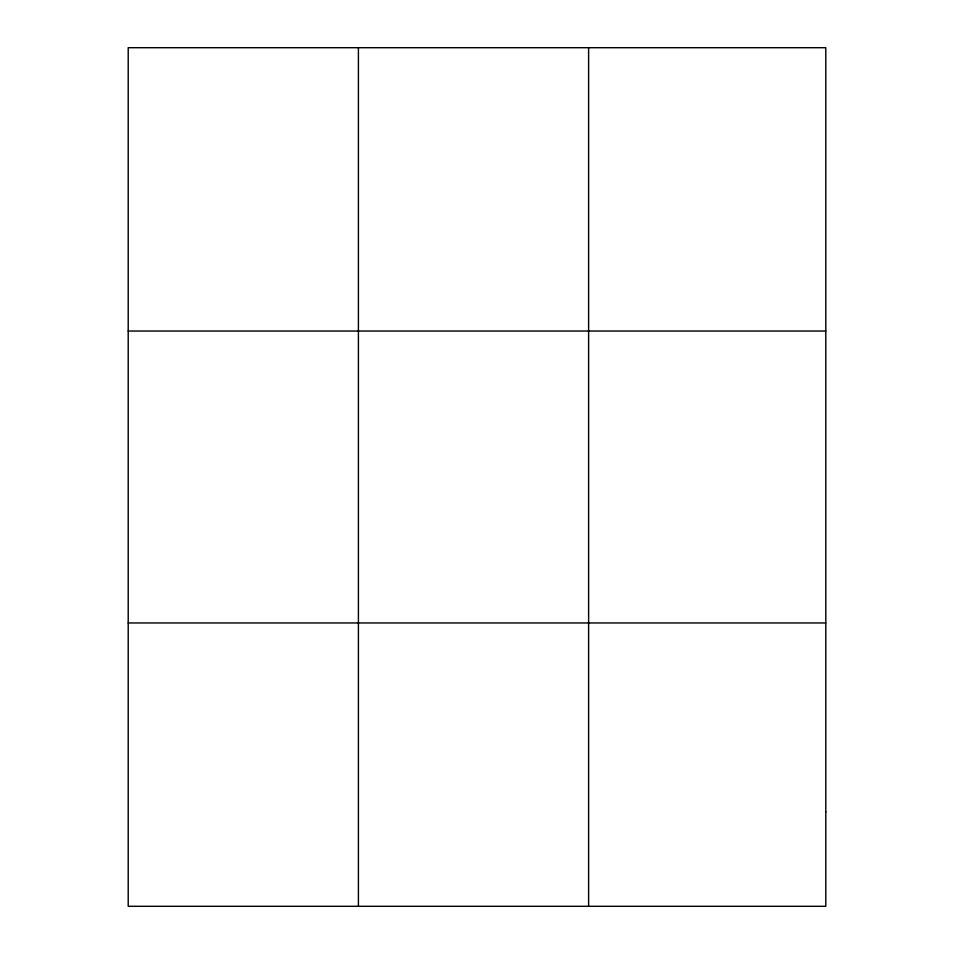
<?xml version="1.0" encoding="UTF-8"?>
<svg xmlns="http://www.w3.org/2000/svg" width="954" height="954" viewBox="0 0 954 954"><rect width="100%" height="100%" fill="white"/><g stroke="black" fill="none" stroke-linecap="round" stroke-linejoin="round"><path stroke-width="1.43" d="M358.406 906.3L358.406 47.7M588.618 906.3L588.618 47.7M128.206 331.038L825.794 331.038M128.206 622.962L825.794 622.962M825.794 811.854L825.794 906.3L128.206 906.3L128.206 47.7L825.794 47.7L825.794 811.854"/></g></svg>
